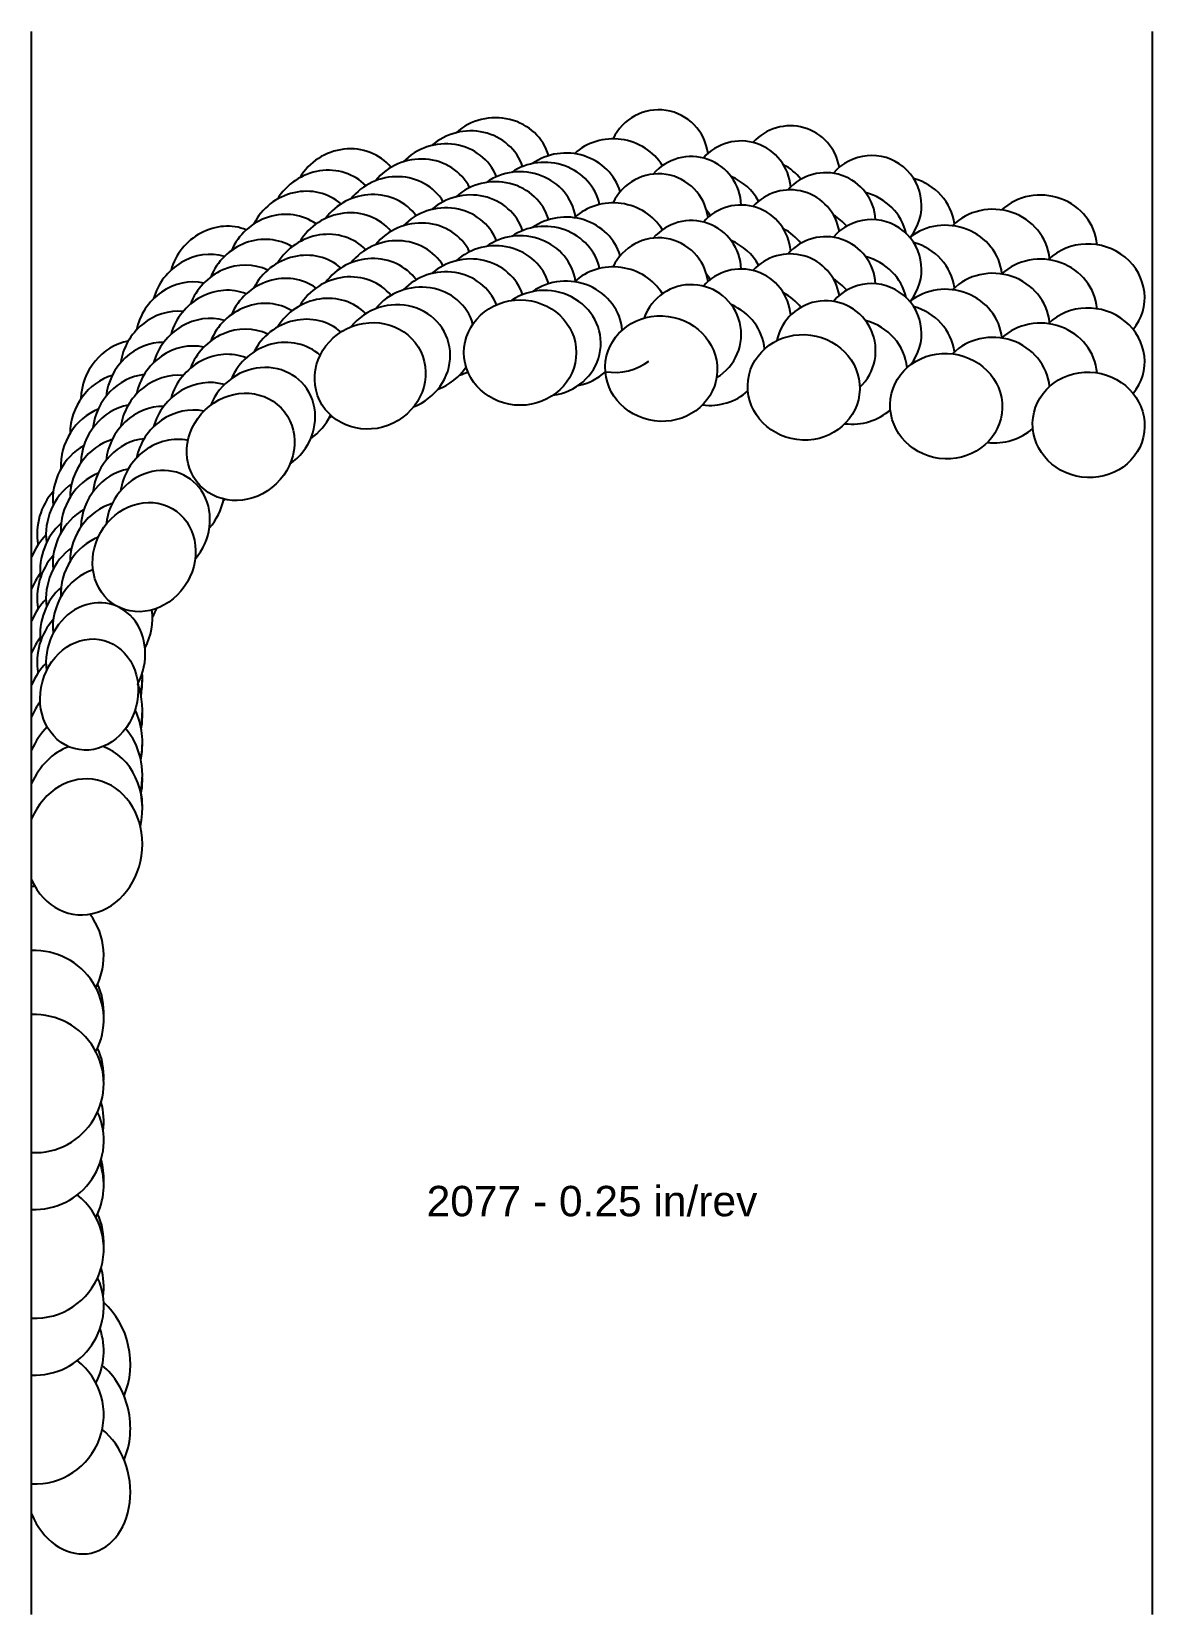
# Model space of a CAD drawing. Header units: inches. Extents: x -4.38 to 0, y -4.95 to 1.23.
import ezdxf
from ezdxf.enums import TextEntityAlignment as Align

# ---------------------------------------------------------------- set-up
doc = ezdxf.new("R2010")
doc.units = ezdxf.units.IN
doc.header["$MEASUREMENT"] = 0
for name, color, linetype, true_color in [('Blade_1', 30, 'Continuous', 0xff7f00), ('Blade_2', 7, 'Continuous', 0xcccc00), ('Blade_3', 7, 'Continuous', 0x00cc00), ('Blade_4', 7, 'Continuous', 0x00cccc), ('Blade_5', 7, 'Continuous', 0x0066cc), ('Blade_6', 190, 'Continuous', 0x7f00ff)]:
    doc.layers.add(name, color=color, linetype=linetype, true_color=true_color)
doc.layers.add('Gage_Line', color=7, linetype='Continuous')
doc.styles.get("Standard").update_dxf_attribs({"font": 'arial.ttf'})

msp = doc.modelspace()

# ---------------------------------------------------------------- linework, layer by layer
at = {"layer": 'Blade_1'}
for centre, major_axis, ratio, start_param, end_param in [((-1.8, 0.5424), (0.1933, -0.0255), 1, 6.444307, 8.848282), ((-2.4682, 0.4722), (0.219, 0), 0.939693, 6.432834, 8.501343), ((-1.275, 0.4795), (0.1933, -0.0255), 1, 6.472552, 8.841639), ((-3.0535, 0.3812), (0.1972, 0.0954), 0.936998, 6.450944, 8.364487), ((-1.8, 0.2924), (0.1933, -0.0255), 1, 6.444307, 8.848282), ((-1.9171, 0.4096), (0.2171, -0.0286), 0.939693, 6.914667, 7.036952), ((-1.361, 0.3364), (0.2171, -0.0286), 0.939693, 7.101104, 7.416343), ((-2.4682, 0.2222), (0.219, 0), 0.939693, 6.432834, 8.501343), ((-1.275, 0.2295), (0.1933, -0.0255), 1, 6.472552, 8.841639), ((-0.8048, 0.2632), (0.2171, -0.0286), 0.939693, 6.506582, 8.683279), ((-0.2487, 0.1899), (0.2171, -0.0286), 0.939693, 5.754242, 8.782494), ((-3.5589, 0.1042), (0.1579, 0.1518), 0.914732, 6.607845, 8.338951), ((-3.0535, 0.1312), (0.1972, 0.0954), 0.936998, 6.450944, 8.364487), ((-1.9171, 0.1596), (0.2171, -0.0286), 0.939693, 6.914667, 7.036952), ((-1.361, 0.0864), (0.2171, -0.0286), 0.939693, 7.101104, 7.416343), ((-1.8, 0.0424), (0.1933, -0.0255), 1, 5.375981, 9.219356), ((-0.8048, 0.0132), (0.2171, -0.0286), 0.939693, 6.506582, 8.683279), ((-1.275, -0.0205), (0.1933, -0.0255), 1, 5.59206, 9.353356), ((-0.2487, -0.0601), (0.2171, -0.0286), 0.939693, 5.754242, 8.782494), ((-3.5589, -0.1458), (0.1579, 0.1518), 0.914732, 6.607845, 8.338951), ((-3.9361, -0.3262), (0.1093, 0.1898), 0.890069, 6.857346, 8.309092), ((-3.9361, -0.5762), (0.1093, 0.1898), 0.890069, 6.857346, 8.309092), ((-4.1505, -0.8629), (0.058, 0.2112), 0.86416, 7.198353, 8.287965), ((-4.1505, -1.1129), (0.058, 0.2112), 0.86416, 7.198353, 8.287965), ((-4.171, -1.4577), (0.0347, 0.2637), 0.855458, 4.672808, 4.899571), ((-4.171, -1.9577), (0.0347, 0.2637), 0.855458, 2.188814, 7.54128), ((-4.171, -1.7077), (0.0347, 0.2637), 0.855458, 4.672486, 4.899571), ((-4.363, -2.382), (0, 0.2695), 1, 6.278123, 6.327727), ((-4.363, -2.382), (0, 0.2695), 1, 4.230085, 5.355918), ((-4.363, -2.632), (0, 0.2695), 1, 4.230085, 6.327727), ((-4.363, -2.604), (0, 0.2695), 1, 4.660314, 5.136785), ((-4.363, -2.882), (0, 0.2695), 1, 3.097051, 6.327727), ((-4.363, -2.854), (0, 0.2695), 1, 4.660314, 5.136785), ((-4.363, -3.0288), (0, 0.2695), 1, 4.572412, 4.98812), ((-4.363, -3.104), (0, 0.2695), 1, 3.097051, 5.136785), ((-4.363, -3.2788), (0, 0.2695), 1, 4.230085, 5.042662), ((-4.363, -3.2509), (0, 0.2695), 1, 4.660637, 4.988455), ((-4.363, -3.5288), (0, 0.2695), 1, 3.097051, 5.620143), ((-4.363, -3.5009), (0, 0.2695), 1, 4.660637, 5.137139), ((-4.363, -3.7509), (0, 0.2695), 1, 3.097051, 5.137139), ((-4.363, -3.6757), (0, 0.2695), 1, 4.572412, 4.988455), ((-4.1956, -3.9541), (-0.0462, 0.262), 0.766044, 3.991315, 5.540086), ((-4.363, -3.9257), (0, 0.2695), 1, 4.230085, 5.042662), ((-4.363, -4.1757), (0, 0.2695), 1, 3.097051, 5.620143), ((-4.1956, -4.2041), (-0.0462, 0.262), 0.766044, 3.991315, 5.571818), ((-4.1956, -4.4541), (-0.0462, 0.262), 0.766044, 1.857685, 5.571818)]:
    msp.add_ellipse(centre, major_axis=major_axis, ratio=ratio, start_param=start_param, end_param=end_param, dxfattribs=at)
for centre, major_axis, ratio in [((-2.4682, -0.0278), (0.219, 0), 0.939693), ((-1.9171, -0.0904), (0.2171, -0.0286), 0.939693), ((-3.0535, -0.1188), (0.1972, 0.0954), 0.936998), ((-1.361, -0.1636), (0.2171, -0.0286), 0.939693), ((-0.8048, -0.2368), (0.2171, -0.0286), 0.939693), ((-0.2487, -0.3101), (0.2171, -0.0286), 0.939693), ((-3.5589, -0.3958), (0.1579, 0.1518), 0.914732), ((-3.9361, -0.8262), (0.1093, 0.1898), 0.890069), ((-4.1505, -1.3629), (0.058, 0.2112), 0.86416)]:
    msp.add_ellipse(centre, major_axis=major_axis, ratio=ratio, dxfattribs=at)
at = {"layer": 'Blade_2'}
for centre, major_axis, ratio, start_param, end_param in [((-2.3722, 0.5091), (0.219, -0.0038), 0.939693, 6.504185, 8.500164), ((-2.9579, 0.4517), (0.2027, 0.0828), 0.93746, 6.429396, 8.39356), ((-2.3722, 0.2591), (0.219, -0.0038), 0.939693, 6.504185, 8.500164), ((-3.4797, 0.2045), (0.1645, 0.1446), 0.921934, 6.56201, 8.359326), ((-2.9579, 0.2017), (0.2027, 0.0828), 0.93746, 6.429396, 8.39356), ((-2.3722, 0.0091), (0.219, -0.0038), 0.939693, 4.877112, 8.500164), ((-3.4797, -0.0455), (0.1645, 0.1446), 0.921934, 6.56201, 8.359326), ((-2.9579, -0.0483), (0.2027, 0.0828), 0.93746, 4.692817, 8.39356), ((-3.8821, -0.2007), (0.1171, 0.1851), 0.898008, 6.786028, 8.359887), ((-3.4797, -0.2955), (0.1645, 0.1446), 0.921934, 4.59503, 8.359326), ((-3.8821, -0.4507), (0.1171, 0.1851), 0.898008, 6.786028, 8.359887), ((-3.8821, -0.7007), (0.1171, 0.1851), 0.898008, 4.55158, 8.359887), ((-4.1252, -0.721), (0.0659, 0.2089), 0.872624, 7.133178, 8.349858), ((-4.1252, -0.971), (0.0659, 0.2089), 0.872624, 7.133178, 8.349858), ((-4.1252, -1.221), (0.0659, 0.2089), 0.872624, 4.499824, 8.349858), ((-4.171, -1.32), (0.0347, 0.2637), 0.855458, 4.646667, 4.885801), ((-4.171, -1.82), (0.0347, 0.2637), 0.855458, 6.696709, 7.54128), ((-4.171, -1.82), (0.0347, 0.2637), 0.855458, 4.602461, 6.10254), ((-4.171, -1.57), (0.0347, 0.2637), 0.855458, 4.638041, 4.885801)]:
    msp.add_ellipse(centre, major_axis=major_axis, ratio=ratio, start_param=start_param, end_param=end_param, dxfattribs=at)
at = {"layer": 'Blade_3'}
for centre, major_axis, ratio, start_param, end_param in [((-1.606, 0.6033), (0.1933, -0.0255), 1, 6.493172, 8.837481), ((-2.2879, 0.5452), (0.2188, -0.0096), 0.939693, 6.601899, 8.542884), ((-1.096, 0.5465), (0.1933, -0.0255), 1, 5.734412, 8.855361), ((-2.8621, 0.5209), (0.2076, 0.0698), 0.93789, 6.417169, 8.449702), ((-1.7317, 0.472), (0.2171, -0.0286), 0.939693, 6.88254, 7.564723), ((-1.606, 0.3533), (0.1933, -0.0255), 1, 6.493172, 8.837481), ((-1.1756, 0.3988), (0.2171, -0.0286), 0.939693, 6.612242, 7.717189), ((-3.3998, 0.3032), (0.1726, 0.1348), 0.922486, 6.541374, 8.395178), ((-2.2879, 0.2952), (0.2188, -0.0096), 0.939693, 6.601899, 8.542884), ((-1.096, 0.2965), (0.1933, -0.0255), 1, 5.734412, 8.855361), ((-0.6194, 0.3256), (0.2171, -0.0286), 0.939693, 6.491018, 8.803968), ((-2.8621, 0.2709), (0.2076, 0.0698), 0.93789, 6.417169, 8.449702), ((-1.7317, 0.222), (0.2171, -0.0286), 0.939693, 6.88254, 7.564723), ((-1.606, 0.1033), (0.1933, -0.0255), 1, 6.493172, 8.837481), ((-1.1756, 0.1488), (0.2171, -0.0286), 0.939693, 6.612242, 7.717189), ((-3.3998, 0.0532), (0.1726, 0.1348), 0.922486, 6.541374, 8.395178), ((-2.2879, 0.0452), (0.2188, -0.0096), 0.939693, 6.399912, 8.542884), ((-1.096, 0.0465), (0.1933, -0.0255), 1, 5.734412, 8.855361), ((-0.6194, 0.0756), (0.2171, -0.0286), 0.939693, 6.491018, 8.803968), ((-2.8621, 0.0209), (0.2076, 0.0698), 0.93789, 6.247324, 8.449702), ((-3.8257, -0.0785), (0.1263, 0.1789), 0.898492, 6.744758, 8.369062), ((-1.7317, -0.028), (0.2171, -0.0286), 0.939693, 6.491468, 7.564723), ((-1.1756, -0.1012), (0.2171, -0.0286), 0.939693, 6.491062, 7.717189), ((-3.3998, -0.1968), (0.1726, 0.1348), 0.922486, 6.440037, 8.395178), ((-0.6194, -0.1744), (0.2171, -0.0286), 0.939693, 6.491018, 8.803968), ((-3.8257, -0.3285), (0.1263, 0.1789), 0.898492, 6.744758, 8.369062), ((-2.8621, 0.0209), (0.2076, 0.0698), 0.93789, 4.749664, 5.407441), ((-2.2879, 0.0452), (0.2188, -0.0096), 0.939693, 4.968348, 5.52816), ((-1.7317, -0.028), (0.2171, -0.0286), 0.939693, 4.723656, 5.608099), ((-3.3998, -0.1968), (0.1726, 0.1348), 0.922486, 4.654629, 5.212513), ((-1.1756, -0.1012), (0.2171, -0.0286), 0.939693, 4.723656, 5.608689), ((-3.8257, -0.5785), (0.1263, 0.1789), 0.898492, 6.645864, 8.369062), ((-0.6194, -0.1744), (0.2171, -0.0286), 0.939693, 4.723656, 5.608045), ((-4.0979, -0.5834), (0.0758, 0.2055), 0.872905, 7.068321, 8.358203), ((-3.8257, -0.5785), (0.1263, 0.1789), 0.898492, 4.593128, 5.177449), ((-4.0979, -0.8334), (0.0758, 0.2055), 0.872905, 7.068321, 8.358203), ((-4.0979, -1.0834), (0.0758, 0.2055), 0.872905, 6.877081, 8.358203), ((-4.0979, -1.0834), (0.0758, 0.2055), 0.872905, 4.555907, 5.26099), ((-4.171, -1.4394), (0.0347, 0.2637), 0.855458, 4.637514, 4.87346), ((-4.171, -1.6894), (0.0347, 0.2637), 0.855458, 7.112806, 7.54128), ((-4.171, -1.6894), (0.0347, 0.2637), 0.855458, 4.616158, 5.642109)]:
    msp.add_ellipse(centre, major_axis=major_axis, ratio=ratio, start_param=start_param, end_param=end_param, dxfattribs=at)
at = {"layer": 'Blade_4'}
for centre, major_axis, ratio, start_param, end_param in [((-2.7648, 0.5808), (0.2115, 0.0568), 0.938273, 6.392172, 8.427719), ((-3.3166, 0.3932), (0.1787, 0.1266), 0.929406, 6.49813, 8.374602), ((-2.7648, 0.3308), (0.2115, 0.0568), 0.938273, 6.392172, 8.427719), ((-3.3166, 0.1432), (0.1787, 0.1266), 0.929406, 6.49813, 8.374602), ((-3.7641, 0.0362), (0.1336, 0.1735), 0.906201, 6.686609, 8.349131), ((-2.7648, 0.0808), (0.2115, 0.0568), 0.938273, 6.392172, 8.427719), ((-3.3166, -0.1068), (0.1787, 0.1266), 0.929406, 6.49813, 8.374602), ((-3.7641, -0.2138), (0.1336, 0.1735), 0.906201, 6.686609, 8.349131), ((-2.7648, 0.0808), (0.2115, 0.0568), 0.938273, 4.746826, 4.90483), ((-3.7641, -0.4638), (0.1336, 0.1735), 0.906201, 6.686609, 8.349131), ((-4.0643, -0.4514), (0.0832, 0.2026), 0.881174, 6.982202, 8.342942), ((-3.3166, -0.1068), (0.1787, 0.1266), 0.929406, 4.634796, 4.687647), ((-4.0643, -0.7014), (0.0832, 0.2026), 0.881174, 6.982202, 8.342942), ((-3.7641, -0.4638), (0.1336, 0.1735), 0.906201, 4.571512, 4.616654), ((-4.0643, -0.9514), (0.0832, 0.2026), 0.881174, 6.982202, 8.342942), ((-4.171, -1.059), (0.0347, 0.2637), 0.855458, 7.280611, 7.54128), ((-4.0643, -0.9514), (0.0832, 0.2026), 0.881174, 4.535429, 4.703263), ((-4.171, -1.309), (0.0347, 0.2637), 0.855458, 7.280611, 7.54128), ((-4.171, -1.309), (0.0347, 0.2637), 0.855458, 4.625357, 4.935613), ((-4.171, -1.559), (0.0347, 0.2637), 0.855458, 7.280611, 7.54128), ((-4.171, -1.559), (0.0347, 0.2637), 0.855458, 4.616688, 5.365641)]:
    msp.add_ellipse(centre, major_axis=major_axis, ratio=ratio, start_param=start_param, end_param=end_param, dxfattribs=at)
at = {"layer": 'Blade_5'}
for centre, major_axis, ratio, start_param, end_param in [((-1.928, 0.7251), (0.1933, -0.0255), 1, 6.541244, 9.124954), ((-1.414, 0.6624), (0.1933, -0.0255), 1, 6.584704, 8.824837), ((-2.6665, 0.6315), (0.2147, 0.0433), 0.93861, 6.402629, 8.40629), ((-2.1025, 0.6007), (0.2182, -0.0191), 0.939693, 6.887494, 8.715226), ((-3.2312, 0.4758), (0.1857, 0.1161), 0.929928, 6.482963, 8.355125), ((-1.928, 0.4751), (0.1933, -0.0255), 1, 6.541244, 9.124954), ((-1.5464, 0.5275), (0.2171, -0.0286), 0.939693, 7.052378, 7.470425), ((-1.414, 0.4124), (0.1933, -0.0255), 1, 6.584704, 8.824837), ((-0.9902, 0.4543), (0.2171, -0.0286), 0.939693, 6.521905, 7.707486), ((-2.6665, 0.3815), (0.2147, 0.0433), 0.93861, 6.402629, 8.40629), ((-2.1025, 0.3507), (0.2182, -0.0191), 0.939693, 6.887494, 8.715226), ((-0.434, 0.3811), (0.2171, -0.0286), 0.939693, 6.480628, 8.762322), ((-3.2312, 0.2258), (0.1857, 0.1161), 0.929928, 6.482963, 8.355125), ((-1.5464, 0.2775), (0.2171, -0.0286), 0.939693, 7.052378, 7.470425), ((-1.928, 0.2251), (0.1933, -0.0255), 1, 6.541244, 9.124954), ((-0.9902, 0.2043), (0.2171, -0.0286), 0.939693, 6.521905, 7.707486), ((-3.6993, 0.1447), (0.1425, 0.1663), 0.906736, 6.662756, 8.333162), ((-2.6665, 0.1315), (0.2147, 0.0433), 0.93861, 6.402629, 8.40629), ((-2.1025, 0.1007), (0.2182, -0.0191), 0.939693, 6.887494, 8.715226), ((-1.414, 0.1624), (0.1933, -0.0255), 1, 6.584704, 8.824837), ((-0.434, 0.1311), (0.2171, -0.0286), 0.939693, 6.480628, 8.762322), ((-3.2312, -0.0242), (0.1857, 0.1161), 0.929928, 6.482963, 8.355125), ((-1.5464, 0.0275), (0.2171, -0.0286), 0.939693, 7.052378, 7.470425), ((-0.9902, -0.0457), (0.2171, -0.0286), 0.939693, 6.521905, 7.707486), ((-3.6993, -0.1053), (0.1425, 0.1663), 0.906736, 6.662756, 8.333162), ((-0.434, -0.1189), (0.2171, -0.0286), 0.939693, 6.480628, 8.762322), ((-2.1025, 0.1007), (0.2182, -0.0191), 0.939693, 4.646708, 5.47204), ((-4.0272, -0.3243), (0.0928, 0.1984), 0.881539, 6.939898, 8.333489), ((-3.6993, -0.3553), (0.1425, 0.1663), 0.906736, 6.662756, 8.333162), ((-4.0272, -0.5743), (0.0928, 0.1984), 0.881539, 6.939898, 8.333489), ((-4.0272, -0.8243), (0.0928, 0.1984), 0.881539, 6.939898, 8.333489), ((-4.171, -0.9349), (0.0347, 0.2637), 0.855458, 7.141219, 7.54128), ((-4.171, -1.1849), (0.0347, 0.2637), 0.855458, 7.141219, 7.54128), ((-4.171, -1.4349), (0.0347, 0.2637), 0.855458, 7.141219, 7.54128), ((-4.171, -1.4349), (0.0347, 0.2637), 0.855458, 4.62887, 5.267214)]:
    msp.add_ellipse(centre, major_axis=major_axis, ratio=ratio, start_param=start_param, end_param=end_param, dxfattribs=at)
at = {"layer": 'Blade_6'}
for centre, major_axis, ratio, start_param, end_param in [((-2.5676, 0.6833), (0.217, 0.0294), 0.938909, 6.423716, 8.484232), ((-3.1427, 0.5591), (0.1911, 0.107), 0.936519, 6.456662, 8.409337), ((-2.5676, 0.4333), (0.217, 0.0294), 0.938909, 6.423716, 8.484232), ((-3.1427, 0.3091), (0.1911, 0.107), 0.936519, 6.456662, 8.409337), ((-3.6295, 0.255), (0.1494, 0.1601), 0.914181, 6.621942, 8.374328), ((-2.5676, 0.1833), (0.217, 0.0294), 0.938909, 6.423716, 8.484232), ((-3.1427, 0.0591), (0.1911, 0.107), 0.936519, 6.456662, 8.409337), ((-3.6295, 0.005), (0.1494, 0.1601), 0.914181, 6.621942, 8.374328), ((-3.9826, -0.1938), (0.1003, 0.1947), 0.88965, 6.884343, 8.351527), ((-3.6295, -0.245), (0.1494, 0.1601), 0.914181, 6.621942, 8.374328), ((-3.9826, -0.4438), (0.1003, 0.1947), 0.88965, 6.884343, 8.351527), ((-3.9826, -0.6938), (0.1003, 0.1947), 0.88965, 6.884343, 8.351527), ((-4.1624, -0.7212), (0.051, 0.213), 0.864042, 7.287957, 8.323129), ((-4.1624, -0.9712), (0.051, 0.213), 0.864042, 7.287957, 8.323129), ((-4.1624, -1.2212), (0.051, 0.213), 0.864042, 7.287957, 8.323129), ((-4.171, -1.8092), (0.0347, 0.2637), 0.855458, 4.844609, 5.092905)]:
    msp.add_ellipse(centre, major_axis=major_axis, ratio=ratio, start_param=start_param, end_param=end_param, dxfattribs=at)
at = {"layer": 'Gage_Line'}
for p, q in [((-4.375, -4.9541), (-4.375, 1.2251)), ((0, -4.9541), (0, 1.2251))]:
    msp.add_line(p, q, dxfattribs=at)

# ---------------------------------------------------------------- texts
msp.add_text('2077 - 0.25 in/rev', height=0.11875).set_placement((-2.1875, -3.3406), align=Align.MIDDLE_CENTER)

doc.saveas('drawing.dxf')
